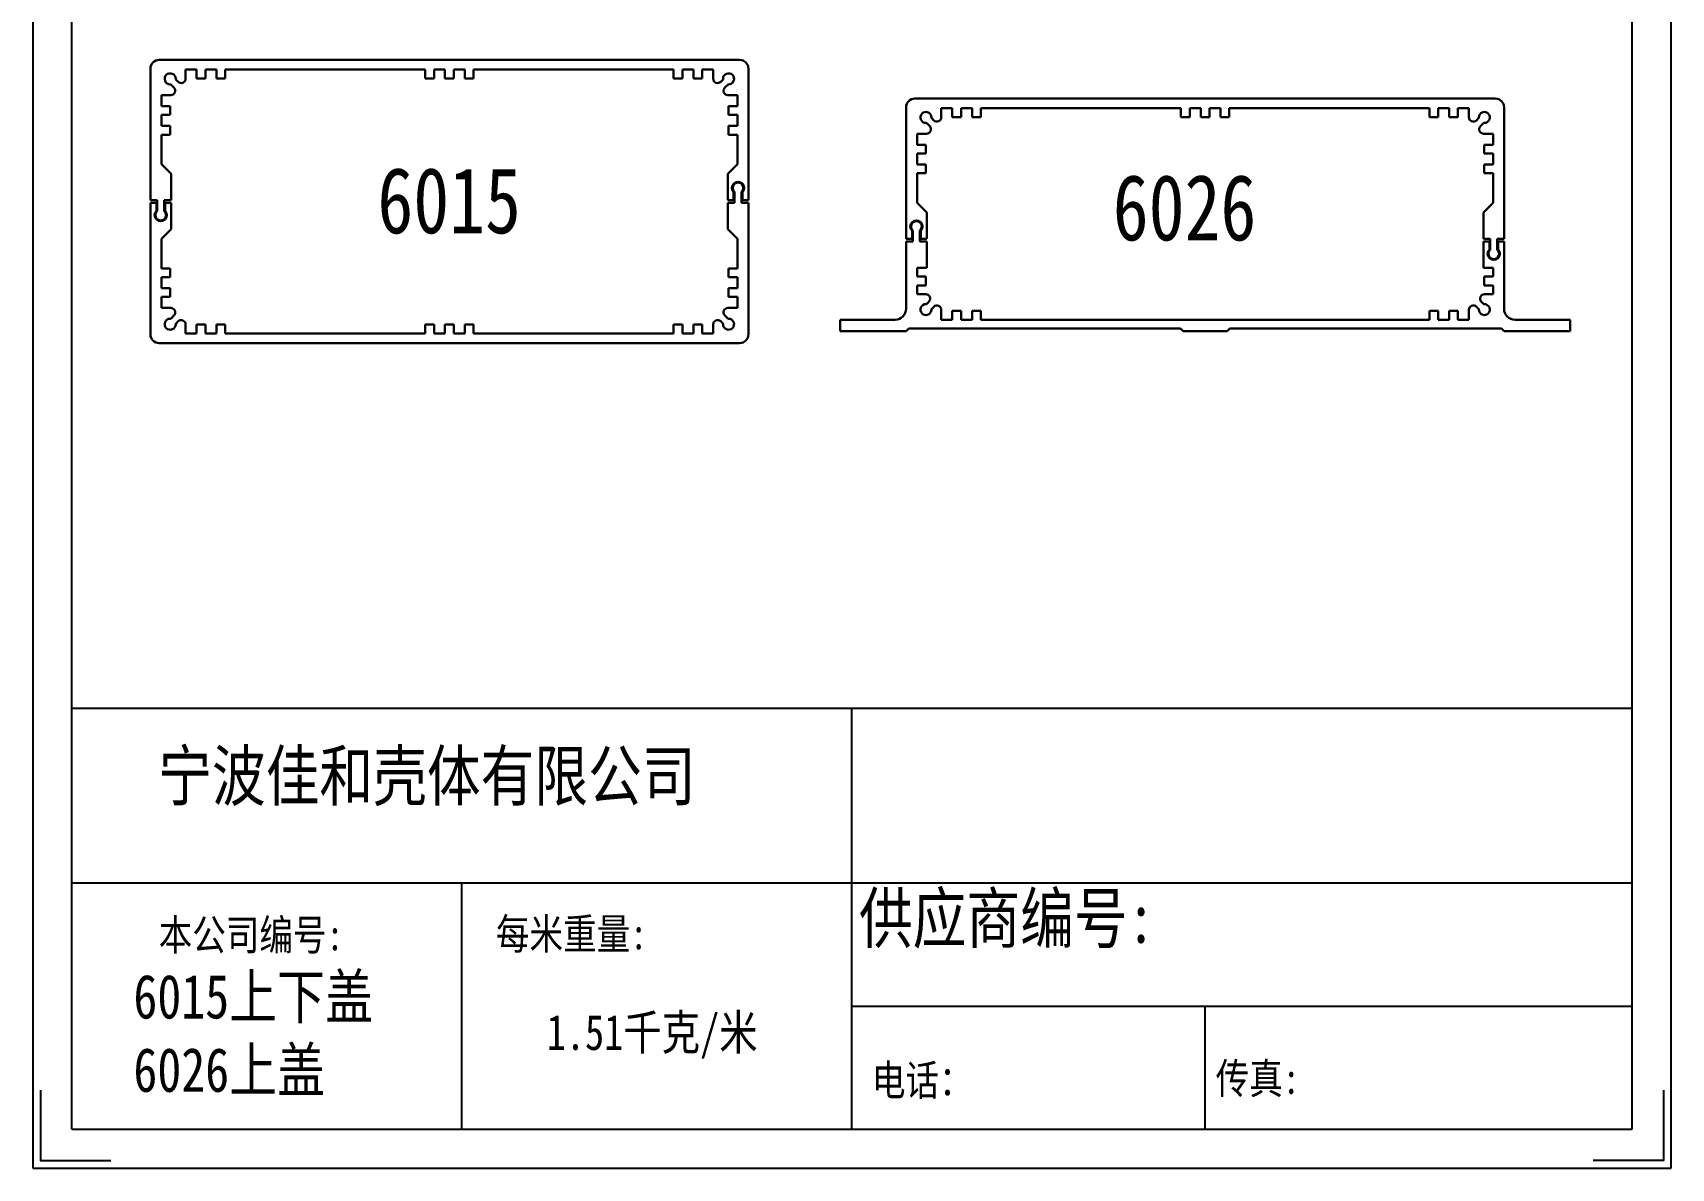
# Model space of a CAD drawing. Header units: inches. Extents: x 1070 to 1257, y 111 to 374.
# Drawn here: x 1070.5 to 1256.8, y 110.6 to 239.8 of the extents above; entities that cross this region are included whole.
import ezdxf

# ---------------------------------------------------------------- set-up
doc = ezdxf.new("R2010")
doc.units = ezdxf.units.IN
doc.header["$LTSCALE"] = 0.64311
doc.header["$MEASUREMENT"] = 0
doc.layers.get('0').update_dxf_attribs({"linetype": 'CONTINUOUS'})
doc.layers.add('绘图层', color=7, linetype='CONTINUOUS', lineweight=30)
doc.styles.get("Standard").update_dxf_attribs({"font": 'txt', "width": 0.8})

msp = doc.modelspace()

# ---------------------------------------------------------------- linework, layer by layer
for p, q in [((1070.456, 374.144), (1070.456, 110.631)), ((1256.778, 110.631), (1256.778, 374.144)), ((1074.892, 115.067), (1074.892, 369.708)), ((1252.342, 115.067), (1252.342, 369.708)), ((1074.892, 162.942), (1252.342, 162.942)), ((1203.755, 129.067), (1203.755, 115.067)), ((1074.892, 115.067), (1252.342, 115.067)), ((1070.456, 110.631), (1256.778, 110.631))]:
    msp.add_line(p, q)
at = {"lineweight": 30}
for p, q in [((1150.833, 236.661), (1084.833, 236.661)), ((1083.833, 220.711), (1083.833, 235.661)), ((1089.083, 235.561), (1087.833, 235.561)), ((1087.833, 235.561), (1087.833, 234.533)), ((1089.083, 235.561), (1089.083, 234.561)), ((1091.333, 235.561), (1090.083, 235.561)), ((1090.083, 235.561), (1090.083, 234.561)), ((1091.333, 235.561), (1091.333, 234.561)), ((1092.333, 235.561), (1092.333, 234.561)), ((1092.333, 235.561), (1115.083, 235.561)), ((1115.083, 234.561), (1115.083, 235.561)), ((1116.083, 234.561), (1116.083, 235.561)), ((1116.083, 235.561), (1117.333, 235.561)), ((1117.333, 234.561), (1117.333, 235.561)), ((1118.333, 234.561), (1118.333, 235.561)), ((1119.583, 235.561), (1118.333, 235.561)), ((1119.583, 234.561), (1119.583, 235.561)), ((1120.583, 234.561), (1120.583, 235.561)), ((1143.333, 235.561), (1120.583, 235.561)), ((1143.333, 235.561), (1143.333, 234.561)), ((1144.333, 235.561), (1145.583, 235.561)), ((1144.333, 235.561), (1144.333, 234.561)), ((1145.583, 235.561), (1145.583, 234.561)), ((1146.583, 235.561), (1147.833, 235.561)), ((1146.583, 235.561), (1146.583, 234.561)), ((1147.833, 235.561), (1147.833, 234.533)), ((1151.833, 220.711), (1151.833, 235.661)), ((1086.513, 233.514), (1086.178, 233.849)), ((1086.979, 234.18), (1086.744, 234.415)), ((1090.083, 234.561), (1089.083, 234.561)), ((1092.333, 234.561), (1091.333, 234.561)), ((1115.083, 234.561), (1116.083, 234.561)), ((1117.333, 234.561), (1118.333, 234.561)), ((1120.583, 234.561), (1119.583, 234.561)), ((1143.333, 234.561), (1144.333, 234.561)), ((1145.583, 234.561), (1146.583, 234.561)), ((1148.686, 234.18), (1148.921, 234.415)), ((1149.152, 233.514), (1149.487, 233.849)), ((1085.083, 231.411), (1085.083, 232.661)), ((1085.083, 232.661), (1086.16, 232.661)), ((1085.083, 231.411), (1086.083, 231.411)), ((1086.083, 230.411), (1086.083, 231.411)), ((1150.583, 232.661), (1149.505, 232.661)), ((1149.583, 230.411), (1149.583, 231.411)), ((1150.583, 231.411), (1149.583, 231.411)), ((1150.583, 231.411), (1150.583, 232.661)), ((1169.771, 216.322), (1169.771, 231.272)), ((1170.771, 232.272), (1236.771, 232.272)), ((1175.021, 231.172), (1173.771, 231.172)), ((1173.771, 231.172), (1173.771, 230.145)), ((1175.021, 231.172), (1175.021, 230.172)), ((1177.271, 231.172), (1176.021, 231.172)), ((1176.021, 231.172), (1176.021, 230.172)), ((1177.271, 231.172), (1177.271, 230.172)), ((1178.271, 231.172), (1178.271, 230.172)), ((1178.271, 231.172), (1201.021, 231.172)), ((1201.021, 230.172), (1201.021, 231.172)), ((1202.021, 230.172), (1202.021, 231.172)), ((1202.021, 231.172), (1203.271, 231.172)), ((1203.271, 230.172), (1203.271, 231.172)), ((1204.271, 230.172), (1204.271, 231.172)), ((1205.521, 231.172), (1204.271, 231.172)), ((1205.521, 230.172), (1205.521, 231.172)), ((1206.521, 230.172), (1206.521, 231.172)), ((1229.271, 231.172), (1206.521, 231.172)), ((1229.271, 231.172), (1229.271, 230.172)), ((1230.271, 231.172), (1231.521, 231.172)), ((1230.271, 231.172), (1230.271, 230.172)), ((1231.521, 231.172), (1231.521, 230.172)), ((1232.521, 231.172), (1233.771, 231.172)), ((1232.521, 231.172), (1232.521, 230.172)), ((1233.771, 231.172), (1233.771, 230.145)), ((1237.771, 216.322), (1237.771, 231.272)), ((1085.083, 229.161), (1085.083, 230.411)), ((1085.083, 230.411), (1086.083, 230.411)), ((1150.583, 230.411), (1149.583, 230.411)), ((1150.583, 229.161), (1150.583, 230.411)), ((1172.452, 229.125), (1172.117, 229.46)), ((1172.917, 229.791), (1172.683, 230.026)), ((1176.021, 230.172), (1175.021, 230.172)), ((1178.271, 230.172), (1177.271, 230.172)), ((1201.021, 230.172), (1202.021, 230.172)), ((1204.271, 230.172), (1203.271, 230.172)), ((1206.521, 230.172), (1205.521, 230.172)), ((1229.271, 230.172), (1230.271, 230.172)), ((1231.521, 230.172), (1232.521, 230.172)), ((1234.625, 229.791), (1234.859, 230.026)), ((1235.09, 229.125), (1235.425, 229.46)), ((1085.083, 229.161), (1086.083, 229.161)), ((1085.083, 224.811), (1085.083, 228.161)), ((1085.083, 228.161), (1086.083, 228.161)), ((1086.083, 228.161), (1086.083, 229.161)), ((1149.583, 228.161), (1149.583, 229.161)), ((1150.583, 229.161), (1149.583, 229.161)), ((1150.583, 228.161), (1149.583, 228.161)), ((1150.583, 224.811), (1150.583, 228.161)), ((1171.021, 227.022), (1171.021, 228.272)), ((1171.021, 228.272), (1172.098, 228.272)), ((1236.521, 228.272), (1235.444, 228.272)), ((1236.521, 227.022), (1236.521, 228.272)), ((1171.021, 227.022), (1172.021, 227.022)), ((1171.021, 224.772), (1171.021, 226.022)), ((1171.021, 226.022), (1172.021, 226.022)), ((1172.021, 226.022), (1172.021, 227.022)), ((1235.521, 226.022), (1235.521, 227.022)), ((1236.521, 227.022), (1235.521, 227.022)), ((1236.521, 226.022), (1235.521, 226.022)), ((1236.521, 224.772), (1236.521, 226.022)), ((1086.183, 223.711), (1085.083, 224.811)), ((1086.183, 220.711), (1086.183, 223.711)), ((1149.483, 223.711), (1150.583, 224.811)), ((1149.483, 220.711), (1149.483, 223.711)), ((1171.021, 224.772), (1172.021, 224.772)), ((1171.021, 220.422), (1171.021, 223.772)), ((1171.021, 223.772), (1172.021, 223.772)), ((1172.021, 223.772), (1172.021, 224.772)), ((1235.521, 223.772), (1235.521, 224.772)), ((1236.521, 224.772), (1235.521, 224.772)), ((1236.521, 223.772), (1235.521, 223.772)), ((1236.521, 220.422), (1236.521, 223.772)), ((1084.608, 220.711), (1083.833, 220.711)), ((1084.608, 219.458), (1084.608, 220.711)), ((1086.183, 220.711), (1085.408, 220.711)), ((1085.408, 219.458), (1085.408, 220.711)), ((1149.483, 220.711), (1150.158, 220.711)), ((1150.158, 221.621), (1150.158, 220.711)), ((1151.158, 221.621), (1151.158, 220.711)), ((1151.158, 220.711), (1151.833, 220.711)), ((1172.121, 219.322), (1171.021, 220.422)), ((1235.421, 219.322), (1236.521, 220.422)), ((1172.121, 216.322), (1172.121, 219.322)), ((1235.421, 216.322), (1235.421, 219.322)), ((1170.446, 216.322), (1169.771, 216.322)), ((1170.446, 217.232), (1170.446, 216.322)), ((1171.446, 217.232), (1171.446, 216.322)), ((1172.121, 216.322), (1171.446, 216.322)), ((1235.421, 216.322), (1236.196, 216.322)), ((1236.196, 215.069), (1236.196, 216.322)), ((1236.996, 216.322), (1237.771, 216.322)), ((1236.996, 215.069), (1236.996, 216.322))]:
    msp.add_line(p, q, dxfattribs=at)
at = {"color": 3, "lineweight": 30}
for p, q in [((1083.833, 220.411), (1083.833, 205.461)), ((1084.508, 220.411), (1083.833, 220.411)), ((1084.508, 219.501), (1084.508, 220.411)), ((1086.183, 220.411), (1085.508, 220.411)), ((1085.508, 219.501), (1085.508, 220.411)), ((1086.183, 220.411), (1086.183, 217.411)), ((1149.483, 220.411), (1149.483, 217.411)), ((1149.483, 220.411), (1150.258, 220.411)), ((1150.258, 221.663), (1150.258, 220.411)), ((1151.058, 221.663), (1151.058, 220.411)), ((1151.058, 220.411), (1151.833, 220.411)), ((1151.833, 220.411), (1151.833, 205.461)), ((1086.183, 217.411), (1085.083, 216.311)), ((1085.083, 216.311), (1085.083, 212.961)), ((1149.483, 217.411), (1150.583, 216.311)), ((1150.583, 216.311), (1150.583, 212.961)), ((1170.546, 217.275), (1170.546, 216.022)), ((1171.346, 217.275), (1171.346, 216.022)), ((1236.096, 215.112), (1236.096, 216.022)), ((1237.096, 215.112), (1237.096, 216.022)), ((1085.083, 212.961), (1086.083, 212.961)), ((1086.083, 212.961), (1086.083, 211.961)), ((1149.583, 212.961), (1149.583, 211.961)), ((1150.583, 212.961), (1149.583, 212.961)), ((1171.021, 213.022), (1171.021, 212.022)), ((1171.021, 213.022), (1172.121, 213.022)), ((1236.521, 213.022), (1235.421, 213.022)), ((1236.521, 213.022), (1236.521, 212.022)), ((1085.083, 211.961), (1085.083, 210.711)), ((1085.083, 211.961), (1086.083, 211.961)), ((1085.083, 210.711), (1086.083, 210.711)), ((1086.083, 210.711), (1086.083, 209.711)), ((1150.583, 211.961), (1149.583, 211.961)), ((1149.583, 210.711), (1149.583, 209.711)), ((1150.583, 210.711), (1149.583, 210.711)), ((1150.583, 211.961), (1150.583, 210.711)), ((1171.021, 212.022), (1172.021, 212.022)), ((1171.021, 211.022), (1171.021, 210.022)), ((1171.021, 211.022), (1172.021, 211.022)), ((1172.021, 212.022), (1172.021, 211.022)), ((1235.521, 212.022), (1235.521, 211.022)), ((1236.521, 212.022), (1235.521, 212.022)), ((1236.521, 211.022), (1235.521, 211.022)), ((1236.521, 211.022), (1236.521, 210.022)), ((1085.083, 209.711), (1085.083, 208.461)), ((1085.083, 209.711), (1086.083, 209.711)), ((1150.583, 209.711), (1149.583, 209.711)), ((1150.583, 209.711), (1150.583, 208.461)), ((1171.021, 210.022), (1171.998, 210.022)), ((1172.352, 209.168), (1172.117, 208.933)), ((1235.09, 209.268), (1235.425, 208.933)), ((1236.521, 210.022), (1235.544, 210.022)), ((1085.083, 208.461), (1086.16, 208.461)), ((1086.513, 207.607), (1086.178, 207.272)), ((1086.979, 206.941), (1086.744, 206.707)), ((1148.686, 206.941), (1148.921, 206.707)), ((1149.152, 207.607), (1149.487, 207.272)), ((1150.583, 208.461), (1149.505, 208.461)), ((1172.917, 208.603), (1172.683, 208.368)), ((1173.771, 207.122), (1173.771, 208.249)), ((1175.021, 207.122), (1173.771, 207.122)), ((1176.021, 208.122), (1175.021, 208.122)), ((1175.021, 207.122), (1175.021, 208.122)), ((1176.021, 207.122), (1176.021, 208.122)), ((1177.271, 207.122), (1176.021, 207.122)), ((1178.271, 208.122), (1177.271, 208.122)), ((1177.271, 207.122), (1177.271, 208.122)), ((1178.271, 207.122), (1178.271, 208.122)), ((1229.271, 207.122), (1178.271, 207.122)), ((1229.271, 208.122), (1230.271, 208.122)), ((1229.271, 207.122), (1229.271, 208.122)), ((1230.271, 207.122), (1230.271, 208.122)), ((1230.271, 207.122), (1231.521, 207.122)), ((1231.521, 208.122), (1232.521, 208.122)), ((1231.521, 207.122), (1231.521, 208.122)), ((1232.521, 207.122), (1232.521, 208.122)), ((1232.521, 207.122), (1233.771, 207.122)), ((1233.771, 207.122), (1233.771, 208.249)), ((1234.625, 208.603), (1234.859, 208.368)), ((1087.833, 205.561), (1087.833, 206.588)), ((1089.083, 205.561), (1087.833, 205.561)), ((1090.083, 206.561), (1089.083, 206.561)), ((1089.083, 205.561), (1089.083, 206.561)), ((1090.083, 205.561), (1090.083, 206.561)), ((1091.333, 205.561), (1090.083, 205.561)), ((1092.333, 206.561), (1091.333, 206.561)), ((1091.333, 205.561), (1091.333, 206.561)), ((1092.333, 205.561), (1092.333, 206.561)), ((1092.333, 205.561), (1115.083, 205.561)), ((1115.083, 206.561), (1115.083, 205.561)), ((1115.083, 206.561), (1116.083, 206.561)), ((1116.083, 206.561), (1116.083, 205.561)), ((1116.083, 205.561), (1117.333, 205.561)), ((1117.333, 206.561), (1117.333, 205.561)), ((1118.333, 206.561), (1117.333, 206.561)), ((1118.333, 206.561), (1118.333, 205.561)), ((1119.583, 205.561), (1118.333, 205.561)), ((1119.583, 206.561), (1119.583, 205.561)), ((1120.583, 206.561), (1119.583, 206.561)), ((1120.583, 206.561), (1120.583, 205.561)), ((1143.333, 205.561), (1120.583, 205.561)), ((1143.333, 206.561), (1144.333, 206.561)), ((1143.333, 205.561), (1143.333, 206.561)), ((1144.333, 205.561), (1144.333, 206.561)), ((1144.333, 205.561), (1145.583, 205.561)), ((1145.583, 206.561), (1146.583, 206.561)), ((1145.583, 205.561), (1145.583, 206.561)), ((1146.583, 205.561), (1146.583, 206.561)), ((1146.583, 205.561), (1147.833, 205.561)), ((1147.833, 205.561), (1147.833, 206.588)), ((1084.833, 204.461), (1150.833, 204.461))]:
    msp.add_line(p, q, dxfattribs=at)
at = {"linetype": 'Continuous', "ltscale": 12.63858}
msp.add_line((1163.617, 115.067), (1163.617, 162.942), dxfattribs=at)
at = {"ltscale": 12.63858}
msp.add_line((1074.892, 143.067), (1252.342, 143.067), dxfattribs=at)
at = {"ltscale": 20.02425}
msp.add_line((1119.255, 115.067), (1119.255, 143.067), dxfattribs=at)
at = {"ltscale": 80.096999}
msp.add_line((1163.617, 129.067), (1252.342, 129.067), dxfattribs=at)
at = {"flags": 128}
for points in [[(1071.343, 119.503), (1071.343, 111.518), (1079.328, 111.518)], [(1255.891, 119.503), (1255.891, 111.518), (1247.906, 111.518)]]:
    msp.add_lwpolyline(points, dxfattribs=at)
at = {"lineweight": 30}
for centre, radius, start, end in [((1084.833, 235.661), 1, 90, 180), ((1150.833, 235.661), 1, 0, 90), ((1086.083, 234.511), 0.625, 359.427, 270.573), ((1149.583, 234.511), 0.625, 269.427, 180.573), ((1086.09, 233.761), 0.125, 45, 90.573), ((1086.16, 233.161), 0.5, 270, 45), ((1086.833, 234.503), 0.125, 179.427, 225), ((1087.333, 234.533), 0.5, 225, 360), ((1148.333, 234.533), 0.5, 180, 315), ((1148.833, 234.503), 0.125, 315, 0.573), ((1149.505, 233.161), 0.5, 135, 270), ((1149.575, 233.761), 0.125, 89.427, 135), ((1170.771, 231.272), 1, 90, 180), ((1236.771, 231.272), 1, 0, 90), ((1172.021, 230.122), 0.625, 359.427, 270.573), ((1172.028, 229.372), 0.125, 45, 90.573), ((1172.771, 230.114), 0.125, 179.427, 225), ((1173.271, 230.145), 0.5, 225, 0), ((1234.271, 230.145), 0.5, 180, 315), ((1234.771, 230.114), 0.125, 315, 0.573), ((1235.521, 230.122), 0.625, 269.427, 180.573), ((1235.513, 229.372), 0.125, 89.427, 135), ((1172.098, 228.772), 0.5, 270, 45), ((1235.444, 228.772), 0.5, 135, 270), ((1150.658, 222.111), 0.7, 315.58469, 224.41531), ((1085.008, 219.011), 0.6, 131.81031, 48.18969), ((1170.946, 217.722), 0.7, 315.58469, 224.41531), ((1236.596, 214.622), 0.6, 131.81031, 48.18969)]:
    msp.add_arc(centre, radius, start, end, dxfattribs=at)
at = {"color": 3, "lineweight": 30}
for centre, radius, start, end in [((1150.658, 222.111), 0.6, 311.81031, 228.18969), ((1085.008, 219.011), 0.7, 135.58469, 44.41531), ((1170.946, 217.722), 0.6, 311.81031, 228.18969), ((1236.596, 214.622), 0.7, 135.58469, 44.41531), ((1172.021, 208.272), 0.625, 89.427, 0.573), ((1171.998, 209.522), 0.5, 315, 90), ((1172.028, 209.022), 0.125, 269.427, 315), ((1173.271, 208.249), 0.5, 0, 135), ((1234.271, 208.249), 0.5, 45, 180), ((1235.521, 208.272), 0.625, 179.427, 90.573), ((1235.544, 209.522), 0.5, 90, 225), ((1235.513, 209.022), 0.125, 225, 270.573), ((1086.083, 206.611), 0.625, 89.427, 0.573), ((1086.09, 207.361), 0.125, 269.427, 315), ((1086.16, 207.961), 0.5, 315, 90), ((1087.333, 206.588), 0.5, 0, 135), ((1148.333, 206.588), 0.5, 45, 180), ((1149.583, 206.611), 0.625, 179.427, 90.573), ((1149.505, 207.961), 0.5, 90, 225), ((1149.575, 207.361), 0.125, 225, 270.573), ((1172.771, 208.279), 0.125, 135, 180.573), ((1234.771, 208.279), 0.125, 359.427, 45), ((1084.833, 205.461), 1, 180, 270), ((1086.833, 206.618), 0.125, 135, 180.573), ((1148.833, 206.618), 0.125, 359.427, 45), ((1150.833, 205.461), 1, 270, 0)]:
    msp.add_arc(centre, radius, start, end, dxfattribs=at)
at = {"layer": '绘图层', "color": 3}
for p, q in [((1170.546, 216.022), (1169.771, 216.022)), ((1169.771, 216.022), (1169.771, 208.372)), ((1172.121, 216.022), (1171.346, 216.022)), ((1172.121, 216.022), (1172.121, 213.022)), ((1236.096, 216.022), (1235.421, 216.022)), ((1235.421, 216.022), (1235.421, 213.022)), ((1237.771, 216.022), (1237.096, 216.022)), ((1237.771, 216.022), (1237.771, 208.372)), ((1168.521, 207.122), (1162.271, 207.122)), ((1162.271, 207.122), (1162.271, 205.822)), ((1245.271, 207.122), (1239.021, 207.122)), ((1245.271, 207.122), (1245.271, 205.822)), ((1169.771, 205.822), (1162.271, 205.822)), ((1170.071, 206.122), (1169.771, 205.822)), ((1200.971, 206.122), (1170.071, 206.122)), ((1200.971, 206.122), (1201.271, 205.822)), ((1206.271, 205.822), (1201.271, 205.822)), ((1206.571, 206.122), (1206.271, 205.822)), ((1237.471, 206.122), (1206.571, 206.122)), ((1237.471, 206.122), (1237.771, 205.822)), ((1245.271, 205.822), (1237.771, 205.822))]:
    msp.add_line(p, q, dxfattribs=at)
for centre, start, end in [((1168.521, 208.372), 270, 0), ((1239.021, 208.372), 180, 270)]:
    msp.add_arc(centre, 1.25, start, end, dxfattribs=at)

# ---------------------------------------------------------------- texts
at = {"attachment_point": 1}
for s, insert, char_height, width in [('{\\fSimSun|b0|i0|c134|p2;宁波佳和壳体有限公司}', (1084.721, 158.056), 5.6, 88.725), ('{\\fSimSun|b0|i0|c134|p2;供应商编号:}', (1164.41, 141.863), 5.6, 44.3625), ('{\\fSimSun|b0|i0|c134|p2;本公司编号:}', (1084.772, 138.913), 3.5, 44.3625), ('{\\fSimSun|b0|i0|c134|p2;每米重量:}', (1123.127, 139.029), 3.5, 44.3625), ('{\\fSimSun|b0|i0|c134|p2;6015上下盖\\P6026上盖}', (1081.901, 132.655), 5, 44.3625), ('{\\fSimSun|b0|i0|c134|p2;1.51千克/米}', (1128.903, 128.078), 4, 44.3625), ('{\\fSimSun|b0|i0|c134|p2;传真:}', (1204.972, 122.59), 3.5, 48.17353), ('{\\fSimSun|b0|i0|c134|p2;电话：}', (1165.883, 122.385), 3.5, 44.3625)]:
    msp.add_mtext(s, dxfattribs=dict(at, insert=insert, char_height=char_height, width=width))
at = {"layer": '绘图层', "color": 7, "lineweight": 13, "char_height": 7.5, "width": 34.50445, "attachment_point": 1}
for s, insert in [('{\\fSimSun|b0|i0|c134|p2;6015}', (1109.645, 224.445)), ('{\\fSimSun|b0|i0|c134|p2;6026}', (1193.268, 223.64))]:
    msp.add_mtext(s, dxfattribs=dict(at, insert=insert))

doc.saveas('drawing.dxf')
